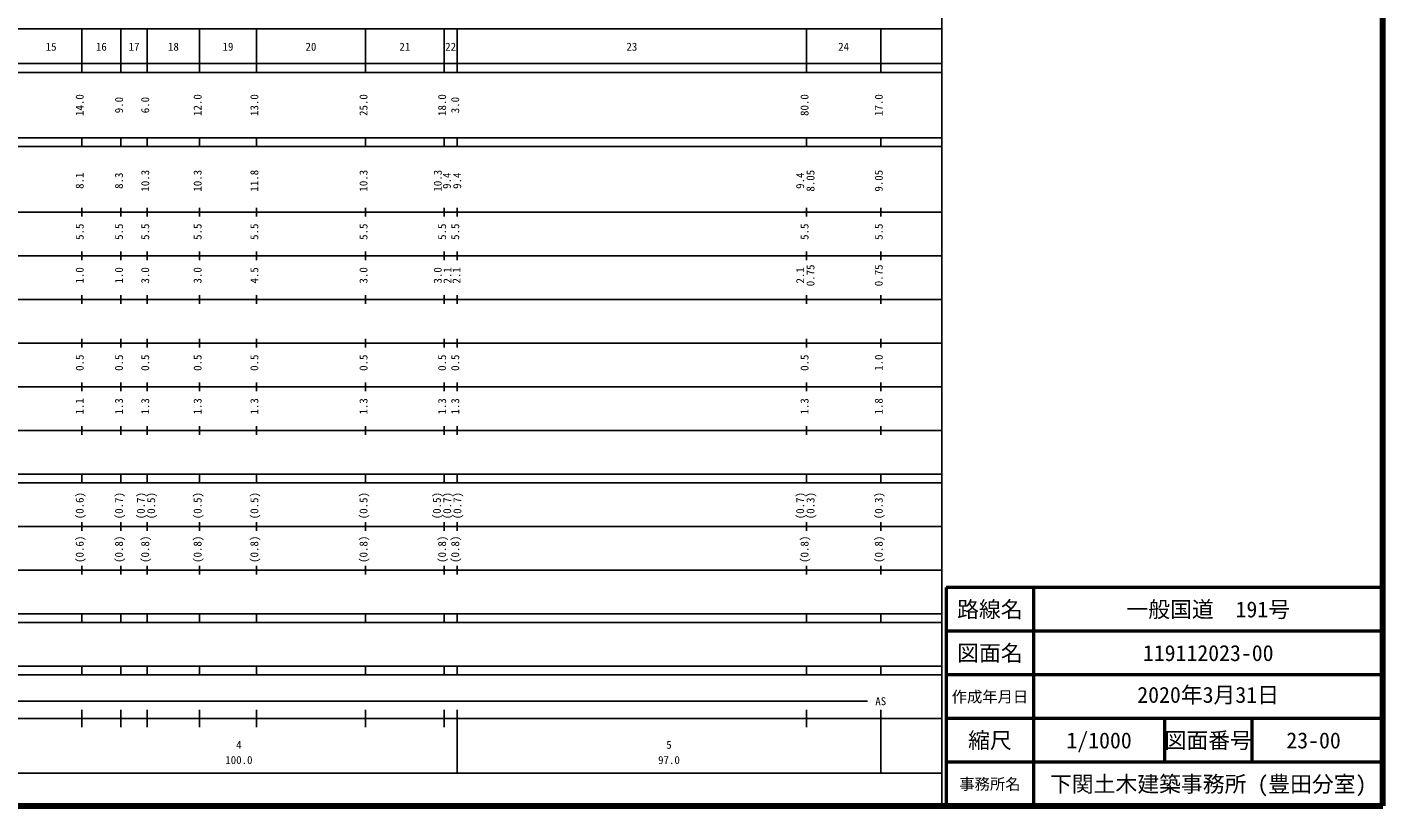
# Model space of a CAD drawing. Units: millimetres, scale not verified. Extents: x 40000 to 680000, y 20000 to 380000.
# Drawn here: x 369501 to 680000, y 20000 to 198357 of the extents above; entities that cross this region are included whole.
import ezdxf
from ezdxf.enums import TextEntityAlignment as Align

# ---------------------------------------------------------------- set-up
doc = ezdxf.new("R2010")
doc.units = ezdxf.units.MM
doc.header["$LTSCALE"] = 1000
for name, color, linetype, lineweight in [('M-TTL', 2, 'Continuous', 140), ('M-TTL-BAND', 7, 'Continuous', 25), ('M-TTL-FRAM', 2, 'Continuous', 50), ('M-TTL-LINE', 7, 'Continuous', 50), ('M-TTL-TXT', 7, 'Continuous', 50)]:
    doc.layers.add(name, color=color, linetype=linetype, lineweight=lineweight)
doc.styles.add('ＭＳ ゴシック', font='')
doc.styles.get('ＭＳ ゴシック').set_extended_font_data('MS Gothic')

msp = doc.modelspace()

# ---------------------------------------------------------------- linework, layer by layer
at = {"layer": 'M-TTL'}
for p, q in [((680000, 20000), (680000, 380000)), ((40000, 20000), (680000, 20000))]:
    msp.add_line(p, q, dxfattribs=at)
at = {"layer": 'M-TTL-BAND'}
for p, q in [((579000, 20000), (579000, 370000)), ((68000, 198000), (579000, 198000)), ((382000, 188000), (382000, 198000)), ((391000, 188000), (391000, 198000)), ((397000, 188000), (397000, 198000)), ((409000, 188000), (409000, 198000)), ((422000, 188000), (422000, 198000)), ((447000, 188000), (447000, 198000)), ((465000, 188000), (465000, 198000)), ((468000, 188000), (468000, 198000)), ((548000, 188000), (548000, 198000)), ((565000, 188000), (565000, 198000)), ((40000, 190000), (579000, 190000)), ((40000, 188000), (579000, 188000)), ((40000, 173000), (579000, 173000)), ((40000, 171000), (579000, 171000)), ((382000, 171000), (382000, 173000)), ((391000, 171000), (391000, 173000)), ((397000, 171000), (397000, 173000)), ((409000, 171000), (409000, 173000)), ((422000, 171000), (422000, 173000)), ((447000, 171000), (447000, 173000)), ((465000, 171000), (465000, 173000)), ((468000, 171000), (468000, 173000)), ((548000, 171000), (548000, 173000)), ((565000, 171000), (565000, 173000)), ((40000, 156000), (579000, 156000)), ((382000, 155000), (382000, 157000)), ((391000, 155000), (391000, 157000)), ((397000, 155000), (397000, 157000)), ((409000, 155000), (409000, 157000)), ((422000, 155000), (422000, 157000)), ((447000, 155000), (447000, 157000)), ((465000, 155000), (465000, 157000)), ((468000, 155000), (468000, 157000)), ((548000, 155000), (548000, 157000)), ((565000, 155000), (565000, 157000)), ((46000, 146000), (579000, 146000)), ((382000, 145000), (382000, 147000)), ((391000, 145000), (391000, 147000)), ((397000, 145000), (397000, 147000)), ((409000, 145000), (409000, 147000)), ((422000, 145000), (422000, 147000)), ((447000, 145000), (447000, 147000)), ((465000, 145000), (465000, 147000)), ((468000, 145000), (468000, 147000)), ((548000, 145000), (548000, 147000)), ((565000, 145000), (565000, 147000)), ((382000, 135000), (382000, 137000)), ((391000, 135000), (391000, 137000)), ((397000, 135000), (397000, 137000)), ((409000, 135000), (409000, 137000)), ((422000, 135000), (422000, 137000)), ((447000, 135000), (447000, 137000)), ((465000, 135000), (465000, 137000)), ((468000, 135000), (468000, 137000)), ((548000, 135000), (548000, 137000)), ((565000, 135000), (565000, 137000)), ((52000, 136000), (579000, 136000)), ((46000, 126000), (579000, 126000)), ((382000, 125000), (382000, 127000)), ((391000, 125000), (391000, 127000)), ((397000, 125000), (397000, 127000)), ((409000, 125000), (409000, 127000)), ((422000, 125000), (422000, 127000)), ((447000, 125000), (447000, 127000)), ((465000, 125000), (465000, 127000)), ((468000, 125000), (468000, 127000)), ((548000, 125000), (548000, 127000)), ((565000, 125000), (565000, 127000)), ((52000, 116000), (579000, 116000)), ((382000, 115000), (382000, 117000)), ((391000, 115000), (391000, 117000)), ((397000, 115000), (397000, 117000)), ((409000, 115000), (409000, 117000)), ((422000, 115000), (422000, 117000)), ((447000, 115000), (447000, 117000)), ((465000, 115000), (465000, 117000)), ((468000, 115000), (468000, 117000)), ((548000, 115000), (548000, 117000)), ((565000, 115000), (565000, 117000)), ((46000, 106000), (579000, 106000)), ((382000, 105000), (382000, 107000)), ((391000, 105000), (391000, 107000)), ((397000, 105000), (397000, 107000)), ((409000, 105000), (409000, 107000)), ((422000, 105000), (422000, 107000)), ((447000, 105000), (447000, 107000)), ((465000, 105000), (465000, 107000)), ((468000, 105000), (468000, 107000)), ((548000, 105000), (548000, 107000)), ((565000, 105000), (565000, 107000)), ((40000, 96000), (579000, 96000)), ((40000, 94000), (579000, 94000)), ((382000, 94000), (382000, 96000)), ((391000, 94000), (391000, 96000)), ((397000, 94000), (397000, 96000)), ((409000, 94000), (409000, 96000)), ((422000, 94000), (422000, 96000)), ((447000, 94000), (447000, 96000)), ((465000, 94000), (465000, 96000)), ((468000, 94000), (468000, 96000)), ((548000, 94000), (548000, 96000)), ((565000, 94000), (565000, 96000)), ((49000, 84000), (579000, 84000)), ((382000, 83000), (382000, 85000)), ((391000, 83000), (391000, 85000)), ((397000, 83000), (397000, 85000)), ((409000, 83000), (409000, 85000)), ((422000, 83000), (422000, 85000)), ((447000, 83000), (447000, 85000)), ((465000, 83000), (465000, 85000)), ((468000, 83000), (468000, 85000)), ((548000, 83000), (548000, 85000)), ((565000, 83000), (565000, 85000)), ((382000, 73000), (382000, 75000)), ((391000, 73000), (391000, 75000)), ((397000, 73000), (397000, 75000)), ((409000, 73000), (409000, 75000)), ((422000, 73000), (422000, 75000)), ((447000, 73000), (447000, 75000)), ((465000, 73000), (465000, 75000)), ((468000, 73000), (468000, 75000)), ((548000, 73000), (548000, 75000)), ((565000, 73000), (565000, 75000)), ((40000, 74000), (579000, 74000)), ((40000, 64000), (579000, 64000)), ((382000, 62000), (382000, 64000)), ((391000, 62000), (391000, 64000)), ((397000, 62000), (397000, 64000)), ((409000, 62000), (409000, 64000)), ((422000, 62000), (422000, 64000)), ((447000, 62000), (447000, 64000)), ((465000, 62000), (465000, 64000)), ((468000, 62000), (468000, 64000)), ((548000, 62000), (548000, 64000)), ((565000, 62000), (565000, 64000)), ((40000, 62000), (579000, 62000)), ((40000, 52000), (579000, 52000)), ((40000, 50000), (579000, 50000)), ((382000, 50000), (382000, 52000)), ((391000, 50000), (391000, 52000)), ((397000, 50000), (397000, 52000)), ((409000, 50000), (409000, 52000)), ((422000, 50000), (422000, 52000)), ((447000, 50000), (447000, 52000)), ((465000, 50000), (465000, 52000)), ((468000, 50000), (468000, 52000)), ((548000, 50000), (548000, 52000)), ((565000, 50000), (565000, 52000)), ((71000, 44000), (562000, 44000)), ((382000, 38000), (382000, 42000)), ((391000, 38000), (391000, 42000)), ((397000, 38000), (397000, 42000)), ((409000, 38000), (409000, 42000)), ((422000, 38000), (422000, 42000)), ((447000, 38000), (447000, 42000)), ((465000, 38000), (465000, 42000)), ((468000, 27500), (468000, 42000)), ((548000, 38000), (548000, 42000)), ((565000, 27500), (565000, 42000)), ((40000, 40000), (579000, 40000)), ((68000, 27500), (579000, 27500))]:
    msp.add_line(p, q, dxfattribs=at)
at = {"layer": 'M-TTL-FRAM'}
for p, q in [((680000, 70000), (580000, 70000)), ((580000, 70000), (580000, 20000))]:
    msp.add_line(p, q, dxfattribs=at)
at = {"layer": 'M-TTL-LINE'}
for p, q in [((600000, 70000), (600000, 20000)), ((680000, 60000), (580000, 60000)), ((680000, 50000), (580000, 50000)), ((680000, 40000), (580000, 40000)), ((630000, 40000), (630000, 30000)), ((650000, 40000), (650000, 30000)), ((680000, 30000), (580000, 30000))]:
    msp.add_line(p, q, dxfattribs=at)

# ---------------------------------------------------------------- texts
at = {"layer": 'M-TTL-BAND', "style": 'ＭＳ ゴシック'}
for s, p in [('15', (375000, 192405)), ('16', (386500, 192405)), ('17', (394000, 192405)), ('18', (403000, 192405)), ('19', (415500, 192405)), ('20', (434500, 192405)), ('21', (456000, 192405)), ('22', (466500, 192405)), ('23', (508000, 192405)), ('24', (556500, 192405)), ('AS', (565000, 42500)), ('4', (418000, 32523)), ('5', (516500, 32523)), ('100.0', (418000, 29033)), ('97.0', (516500, 29033))]:
    msp.add_text(s, height=1833, dxfattribs=at).set_placement(p, align=Align.BOTTOM_CENTER)
for s, p in [('14.0', (383000, 180500)), ('9.0', (392000, 180500)), ('6.0', (398000, 180500)), ('12.0', (410000, 180500)), ('13.0', (423000, 180500)), ('25.0', (448000, 180500)), ('18.0', (466000, 180500)), ('3.0', (469000, 180500)), ('80.0', (549000, 180500)), ('17.0', (566000, 180500)), ('8.1', (383000, 163174)), ('8.3', (392000, 163174)), ('10.3', (398000, 163174)), ('10.3', (410000, 163174)), ('11.8', (423000, 163174)), ('10.3', (448000, 163174)), ('10.3', (465000, 163174)), ('9.4', (467087, 163174)), ('9.4', (469453, 163174)), ('9.4', (548000, 163174)), ('8.05', (550370, 163174)), ('9.05', (566000, 163174)), ('5.5', (383000, 151500)), ('5.5', (392000, 151500)), ('5.5', (398000, 151500)), ('5.5', (410000, 151500)), ('5.5', (423000, 151500)), ('5.5', (448000, 151500)), ('5.5', (466000, 151500)), ('5.5', (469000, 151500)), ('5.5', (549000, 151500)), ('5.5', (566000, 151500)), ('1.0', (383000, 141500)), ('1.0', (392000, 141500)), ('3.0', (398000, 141500)), ('3.0', (410000, 141500)), ('4.5', (423000, 141500)), ('3.0', (448000, 141500)), ('3.0', (465000, 141500)), ('2.1', (467222, 141500)), ('2.1', (469286, 141500)), ('2.1', (548000, 141500)), ('0.75', (550370, 141500)), ('0.75', (566000, 141500)), ('0.5', (383000, 121500)), ('0.5', (392000, 121500)), ('0.5', (398000, 121500)), ('0.5', (410000, 121500)), ('0.5', (423000, 121500)), ('0.5', (448000, 121500)), ('0.5', (466000, 121500)), ('0.5', (469000, 121500)), ('0.5', (549000, 121500)), ('1.0', (566000, 121500)), ('1.1', (383000, 111500)), ('1.3', (392000, 111500)), ('1.3', (398000, 111500)), ('1.3', (410000, 111500)), ('1.3', (423000, 111500)), ('1.3', (448000, 111500)), ('1.3', (466000, 111500)), ('1.3', (469000, 111500)), ('1.3', (549000, 111500)), ('1.8', (566000, 111500)), ('(0.6)', (383000, 88764)), ('(0.7)', (392000, 88764)), ('(0.7)', (397000, 88764)), ('(0.5)', (399370, 88764)), ('(0.5)', (410000, 88764)), ('(0.5)', (423000, 88764)), ('(0.5)', (448000, 88764)), ('(0.5)', (464799, 88764)), ('(0.7)', (467169, 88764)), ('(0.7)', (469506, 88764)), ('(0.7)', (548000, 88764)), ('(0.3)', (550370, 88764)), ('(0.3)', (566000, 88764)), ('(0.6)', (383000, 78764)), ('(0.8)', (392000, 78764)), ('(0.8)', (398000, 78764)), ('(0.8)', (410000, 78764)), ('(0.8)', (423000, 78764)), ('(0.8)', (448000, 78764)), ('(0.8)', (466000, 78764)), ('(0.8)', (469000, 78764)), ('(0.8)', (549000, 78764)), ('(0.8)', (566000, 78764))]:
    msp.add_text(s, height=1833, rotation=90, dxfattribs=at).set_placement(p, align=Align.BOTTOM_CENTER)
at = {"layer": 'M-TTL-TXT', "style": 'ＭＳ ゴシック'}
for s, height, p in [('路線名', 3666, (590000, 65000)), ('路線名', 3666, (590000, 65000)), ('一般国道\u3000191号', 3666, (640000, 65000)), ('図面名', 3666, (590000, 55000)), ('図面名', 3666, (590000, 55000)), ('119112023-00', 3666, (640000, 55000)), ('作成年月日', 2566, (590000, 45000)), ('作成年月日', 2566, (590000, 45000)), ('縮尺', 3666, (590000, 35000)), ('縮尺', 3666, (590000, 35000)), ('図面番号', 3666, (640000, 35000)), ('図面番号', 3666, (640000, 35000)), ('1/1000', 3666, (615000, 35000)), ('23-00', 3666, (664125, 35000)), ('事務所名', 2566, (590000, 25000)), ('事務所名', 2566, (590000, 25000)), ('下関土木建築事務所 (豊田分室)', 3666, (640000, 25000))]:
    msp.add_text(s, height=height, dxfattribs=at).set_placement(p, align=Align.MIDDLE_CENTER)
msp.add_text('2020年3月31日', height=3666, dxfattribs=at).set_placement((623750, 42500), align=Align.BOTTOM_LEFT)

doc.saveas('drawing.dxf')
